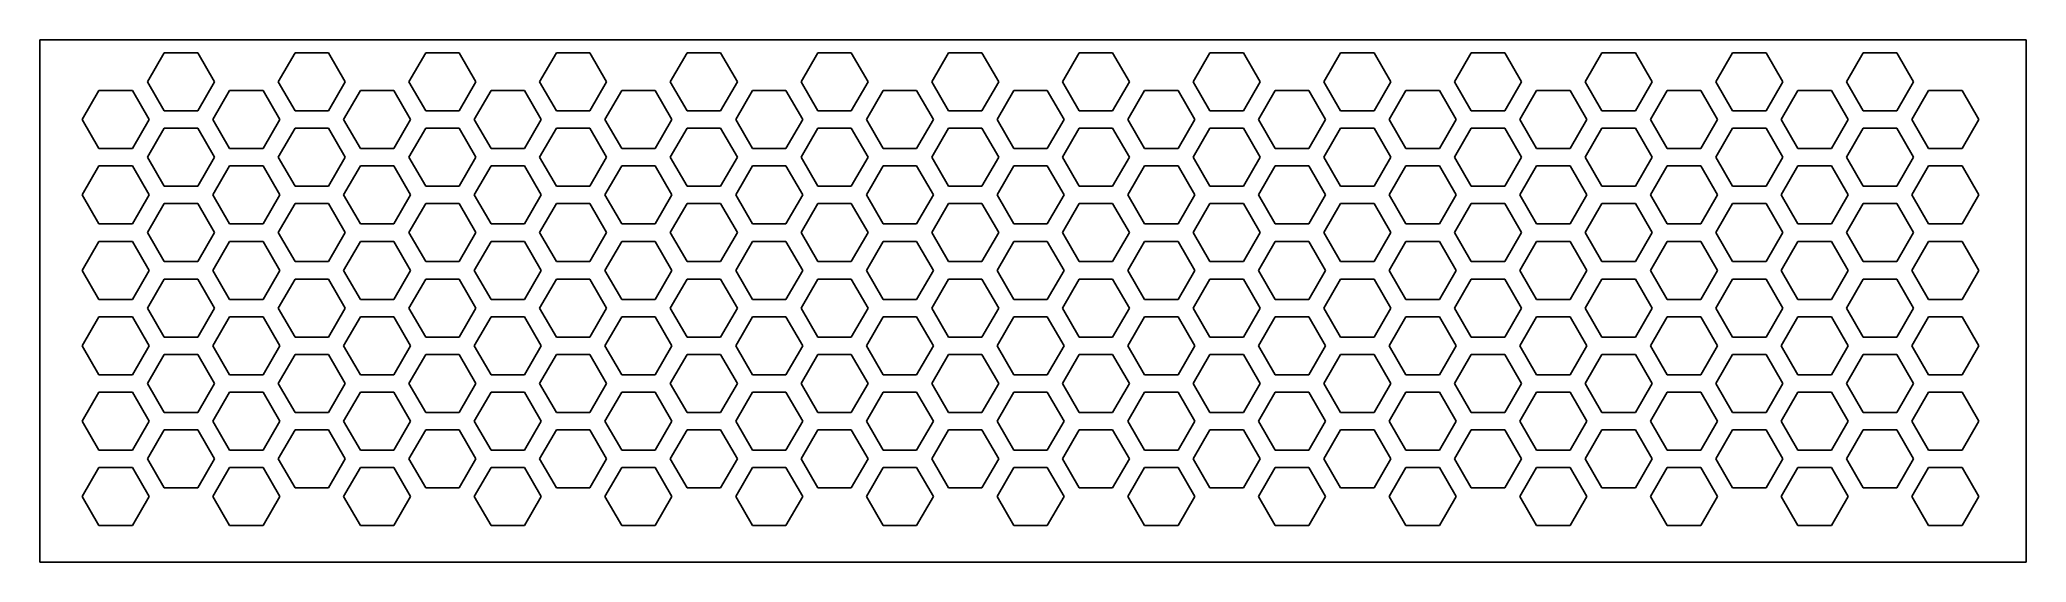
# Model space of a CAD drawing. Header units: metres. Extents: x -227 to 1, y 0 to 60.
import ezdxf

# ---------------------------------------------------------------- set-up
doc = ezdxf.new("R2010")
doc.units = ezdxf.units.M

msp = doc.modelspace()

# ---------------------------------------------------------------- linework, layer by layer
for p, q in [((1, 60), (-227, 60)), ((-227, 60), (-227, 0)), ((1, 0), (1, 60)), ((-214.625, 55.1699), (-212.702, 58.5)), ((-212.702, 58.5), (-208.857, 58.5)), ((-208.857, 58.5), (-206.934, 55.1699)), ((-199.625, 55.1699), (-197.702, 58.5)), ((-197.702, 58.5), (-193.857, 58.5)), ((-193.857, 58.5), (-191.934, 55.1699)), ((-184.625, 55.1699), (-182.702, 58.5)), ((-182.702, 58.5), (-178.857, 58.5)), ((-178.857, 58.5), (-176.934, 55.1699)), ((-169.625, 55.1699), (-167.702, 58.5)), ((-167.702, 58.5), (-163.857, 58.5)), ((-163.857, 58.5), (-161.934, 55.1699)), ((-154.625, 55.1699), (-152.702, 58.5)), ((-152.702, 58.5), (-148.857, 58.5)), ((-148.857, 58.5), (-146.934, 55.1699)), ((-139.625, 55.1699), (-137.702, 58.5)), ((-137.702, 58.5), (-133.857, 58.5)), ((-133.857, 58.5), (-131.934, 55.1699)), ((-124.625, 55.1699), (-122.702, 58.5)), ((-122.702, 58.5), (-118.857, 58.5)), ((-118.857, 58.5), (-116.934, 55.1699)), ((-109.625, 55.1699), (-107.702, 58.5)), ((-107.702, 58.5), (-103.857, 58.5)), ((-103.857, 58.5), (-101.934, 55.1699)), ((-94.625, 55.1699), (-92.7023, 58.5)), ((-92.7023, 58.5), (-88.857, 58.5)), ((-88.857, 58.5), (-86.9344, 55.1699)), ((-79.625, 55.1699), (-77.7023, 58.5)), ((-77.7023, 58.5), (-73.857, 58.5)), ((-73.857, 58.5), (-71.9344, 55.1699)), ((-64.625, 55.1699), (-62.7023, 58.5)), ((-62.7023, 58.5), (-58.857, 58.5)), ((-58.857, 58.5), (-56.9344, 55.1699)), ((-49.625, 55.1699), (-47.7023, 58.5)), ((-47.7023, 58.5), (-43.857, 58.5)), ((-43.857, 58.5), (-41.9344, 55.1699)), ((-34.625, 55.1699), (-32.7023, 58.5)), ((-32.7023, 58.5), (-28.857, 58.5)), ((-28.857, 58.5), (-26.9344, 55.1699)), ((-19.625, 55.1699), (-17.7023, 58.5)), ((-17.7023, 58.5), (-13.857, 58.5)), ((-13.857, 58.5), (-11.9344, 55.1699)), ((-212.702, 51.8397), (-214.625, 55.1699)), ((-206.934, 55.1699), (-208.857, 51.8397)), ((-197.702, 51.8397), (-199.625, 55.1699)), ((-191.934, 55.1699), (-193.857, 51.8397)), ((-182.702, 51.8397), (-184.625, 55.1699)), ((-176.934, 55.1699), (-178.857, 51.8397)), ((-167.702, 51.8397), (-169.625, 55.1699)), ((-161.934, 55.1699), (-163.857, 51.8397)), ((-152.702, 51.8397), (-154.625, 55.1699)), ((-146.934, 55.1699), (-148.857, 51.8397)), ((-137.702, 51.8397), (-139.625, 55.1699)), ((-131.934, 55.1699), (-133.857, 51.8397)), ((-122.702, 51.8397), (-124.625, 55.1699)), ((-116.934, 55.1699), (-118.857, 51.8397)), ((-107.702, 51.8397), (-109.625, 55.1699)), ((-101.934, 55.1699), (-103.857, 51.8397)), ((-92.7023, 51.8397), (-94.625, 55.1699)), ((-86.9344, 55.1699), (-88.857, 51.8397)), ((-77.7023, 51.8397), (-79.625, 55.1699)), ((-71.9344, 55.1699), (-73.857, 51.8397)), ((-62.7023, 51.8397), (-64.625, 55.1699)), ((-56.9344, 55.1699), (-58.857, 51.8397)), ((-47.7023, 51.8397), (-49.625, 55.1699)), ((-41.9344, 55.1699), (-43.857, 51.8397)), ((-32.7023, 51.8397), (-34.625, 55.1699)), ((-26.9344, 55.1699), (-28.857, 51.8397)), ((-17.7023, 51.8397), (-19.625, 55.1699)), ((-11.9344, 55.1699), (-13.857, 51.8397)), ((-222.125, 50.8397), (-220.202, 54.1699)), ((-220.202, 54.1699), (-216.357, 54.1699)), ((-216.357, 54.1699), (-214.434, 50.8397)), ((-207.125, 50.8397), (-205.202, 54.1699)), ((-205.202, 54.1699), (-201.357, 54.1699)), ((-201.357, 54.1699), (-199.434, 50.8397)), ((-192.125, 50.8397), (-190.202, 54.1699)), ((-190.202, 54.1699), (-186.357, 54.1699)), ((-186.357, 54.1699), (-184.434, 50.8397)), ((-177.125, 50.8397), (-175.202, 54.1699)), ((-175.202, 54.1699), (-171.357, 54.1699)), ((-171.357, 54.1699), (-169.434, 50.8397)), ((-162.125, 50.8397), (-160.202, 54.1699)), ((-160.202, 54.1699), (-156.357, 54.1699)), ((-156.357, 54.1699), (-154.434, 50.8397)), ((-147.125, 50.8397), (-145.202, 54.1699)), ((-145.202, 54.1699), (-141.357, 54.1699)), ((-141.357, 54.1699), (-139.434, 50.8397)), ((-132.125, 50.8397), (-130.202, 54.1699)), ((-130.202, 54.1699), (-126.357, 54.1699)), ((-126.357, 54.1699), (-124.434, 50.8397)), ((-117.125, 50.8397), (-115.202, 54.1699)), ((-115.202, 54.1699), (-111.357, 54.1699)), ((-111.357, 54.1699), (-109.434, 50.8397)), ((-102.125, 50.8397), (-100.202, 54.1699)), ((-100.202, 54.1699), (-96.357, 54.1699)), ((-96.357, 54.1699), (-94.4344, 50.8397)), ((-87.125, 50.8397), (-85.2023, 54.1699)), ((-85.2023, 54.1699), (-81.357, 54.1699)), ((-81.357, 54.1699), (-79.4344, 50.8397)), ((-72.125, 50.8397), (-70.2023, 54.1699)), ((-70.2023, 54.1699), (-66.357, 54.1699)), ((-66.357, 54.1699), (-64.4344, 50.8397)), ((-57.125, 50.8397), (-55.2023, 54.1699)), ((-55.2023, 54.1699), (-51.357, 54.1699)), ((-51.357, 54.1699), (-49.4344, 50.8397)), ((-42.125, 50.8397), (-40.2023, 54.1699)), ((-40.2023, 54.1699), (-36.357, 54.1699)), ((-36.357, 54.1699), (-34.4344, 50.8397)), ((-27.125, 50.8397), (-25.2023, 54.1699)), ((-25.2023, 54.1699), (-21.357, 54.1699)), ((-21.357, 54.1699), (-19.4344, 50.8397)), ((-12.125, 50.8397), (-10.2023, 54.1699)), ((-10.2023, 54.1699), (-6.35704, 54.1699)), ((-6.35704, 54.1699), (-4.4344, 50.8397)), ((-220.202, 47.5096), (-222.125, 50.8397)), ((-214.434, 50.8397), (-216.357, 47.5096)), ((-208.857, 51.8397), (-212.702, 51.8397)), ((-205.202, 47.5096), (-207.125, 50.8397)), ((-199.434, 50.8397), (-201.357, 47.5096)), ((-193.857, 51.8397), (-197.702, 51.8397)), ((-190.202, 47.5096), (-192.125, 50.8397)), ((-184.434, 50.8397), (-186.357, 47.5096)), ((-178.857, 51.8397), (-182.702, 51.8397)), ((-175.202, 47.5096), (-177.125, 50.8397)), ((-169.434, 50.8397), (-171.357, 47.5096)), ((-163.857, 51.8397), (-167.702, 51.8397)), ((-160.202, 47.5096), (-162.125, 50.8397)), ((-154.434, 50.8397), (-156.357, 47.5096)), ((-148.857, 51.8397), (-152.702, 51.8397)), ((-145.202, 47.5096), (-147.125, 50.8397)), ((-139.434, 50.8397), (-141.357, 47.5096)), ((-133.857, 51.8397), (-137.702, 51.8397)), ((-130.202, 47.5096), (-132.125, 50.8397)), ((-124.434, 50.8397), (-126.357, 47.5096)), ((-118.857, 51.8397), (-122.702, 51.8397)), ((-115.202, 47.5096), (-117.125, 50.8397)), ((-109.434, 50.8397), (-111.357, 47.5096)), ((-103.857, 51.8397), (-107.702, 51.8397)), ((-100.202, 47.5096), (-102.125, 50.8397)), ((-94.4344, 50.8397), (-96.357, 47.5096)), ((-88.857, 51.8397), (-92.7023, 51.8397)), ((-85.2023, 47.5096), (-87.125, 50.8397)), ((-79.4344, 50.8397), (-81.357, 47.5096)), ((-73.857, 51.8397), (-77.7023, 51.8397)), ((-70.2023, 47.5096), (-72.125, 50.8397)), ((-64.4344, 50.8397), (-66.357, 47.5096)), ((-58.857, 51.8397), (-62.7023, 51.8397)), ((-55.2023, 47.5096), (-57.125, 50.8397)), ((-49.4344, 50.8397), (-51.357, 47.5096)), ((-43.857, 51.8397), (-47.7023, 51.8397)), ((-40.2023, 47.5096), (-42.125, 50.8397)), ((-34.4344, 50.8397), (-36.357, 47.5096)), ((-28.857, 51.8397), (-32.7023, 51.8397)), ((-25.2023, 47.5096), (-27.125, 50.8397)), ((-19.4344, 50.8397), (-21.357, 47.5096)), ((-13.857, 51.8397), (-17.7023, 51.8397)), ((-10.2023, 47.5096), (-12.125, 50.8397)), ((-4.4344, 50.8397), (-6.35704, 47.5096)), ((-214.625, 46.5096), (-212.702, 49.8397)), ((-212.702, 49.8397), (-208.857, 49.8397)), ((-208.857, 49.8397), (-206.934, 46.5096)), ((-199.625, 46.5096), (-197.702, 49.8397)), ((-197.702, 49.8397), (-193.857, 49.8397)), ((-193.857, 49.8397), (-191.934, 46.5096)), ((-184.625, 46.5096), (-182.702, 49.8397)), ((-182.702, 49.8397), (-178.857, 49.8397)), ((-178.857, 49.8397), (-176.934, 46.5096)), ((-169.625, 46.5096), (-167.702, 49.8397)), ((-167.702, 49.8397), (-163.857, 49.8397)), ((-163.857, 49.8397), (-161.934, 46.5096)), ((-154.625, 46.5096), (-152.702, 49.8397)), ((-152.702, 49.8397), (-148.857, 49.8397)), ((-148.857, 49.8397), (-146.934, 46.5096)), ((-139.625, 46.5096), (-137.702, 49.8397)), ((-137.702, 49.8397), (-133.857, 49.8397)), ((-133.857, 49.8397), (-131.934, 46.5096)), ((-124.625, 46.5096), (-122.702, 49.8397)), ((-122.702, 49.8397), (-118.857, 49.8397)), ((-118.857, 49.8397), (-116.934, 46.5096)), ((-109.625, 46.5096), (-107.702, 49.8397)), ((-107.702, 49.8397), (-103.857, 49.8397)), ((-103.857, 49.8397), (-101.934, 46.5096)), ((-94.625, 46.5096), (-92.7023, 49.8397)), ((-92.7023, 49.8397), (-88.857, 49.8397)), ((-88.857, 49.8397), (-86.9344, 46.5096)), ((-79.625, 46.5096), (-77.7023, 49.8397)), ((-77.7023, 49.8397), (-73.857, 49.8397)), ((-73.857, 49.8397), (-71.9344, 46.5096)), ((-64.625, 46.5096), (-62.7023, 49.8397)), ((-62.7023, 49.8397), (-58.857, 49.8397)), ((-58.857, 49.8397), (-56.9344, 46.5096)), ((-49.625, 46.5096), (-47.7023, 49.8397)), ((-47.7023, 49.8397), (-43.857, 49.8397)), ((-43.857, 49.8397), (-41.9344, 46.5096)), ((-34.625, 46.5096), (-32.7023, 49.8397)), ((-32.7023, 49.8397), (-28.857, 49.8397)), ((-28.857, 49.8397), (-26.9344, 46.5096)), ((-19.625, 46.5096), (-17.7023, 49.8397)), ((-17.7023, 49.8397), (-13.857, 49.8397)), ((-13.857, 49.8397), (-11.9344, 46.5096)), ((-216.357, 47.5096), (-220.202, 47.5096)), ((-212.702, 43.1795), (-214.625, 46.5096)), ((-206.934, 46.5096), (-208.857, 43.1795)), ((-201.357, 47.5096), (-205.202, 47.5096)), ((-197.702, 43.1795), (-199.625, 46.5096)), ((-191.934, 46.5096), (-193.857, 43.1795)), ((-186.357, 47.5096), (-190.202, 47.5096)), ((-182.702, 43.1795), (-184.625, 46.5096)), ((-176.934, 46.5096), (-178.857, 43.1795)), ((-171.357, 47.5096), (-175.202, 47.5096)), ((-167.702, 43.1795), (-169.625, 46.5096)), ((-161.934, 46.5096), (-163.857, 43.1795)), ((-156.357, 47.5096), (-160.202, 47.5096)), ((-152.702, 43.1795), (-154.625, 46.5096)), ((-146.934, 46.5096), (-148.857, 43.1795)), ((-141.357, 47.5096), (-145.202, 47.5096)), ((-137.702, 43.1795), (-139.625, 46.5096)), ((-131.934, 46.5096), (-133.857, 43.1795)), ((-126.357, 47.5096), (-130.202, 47.5096)), ((-122.702, 43.1795), (-124.625, 46.5096)), ((-116.934, 46.5096), (-118.857, 43.1795)), ((-111.357, 47.5096), (-115.202, 47.5096)), ((-107.702, 43.1795), (-109.625, 46.5096)), ((-101.934, 46.5096), (-103.857, 43.1795)), ((-96.357, 47.5096), (-100.202, 47.5096)), ((-92.7023, 43.1795), (-94.625, 46.5096)), ((-86.9344, 46.5096), (-88.857, 43.1795)), ((-81.357, 47.5096), (-85.2023, 47.5096)), ((-77.7023, 43.1795), (-79.625, 46.5096)), ((-71.9344, 46.5096), (-73.857, 43.1795)), ((-66.357, 47.5096), (-70.2023, 47.5096)), ((-62.7023, 43.1795), (-64.625, 46.5096)), ((-56.9344, 46.5096), (-58.857, 43.1795)), ((-51.357, 47.5096), (-55.2023, 47.5096)), ((-47.7023, 43.1795), (-49.625, 46.5096)), ((-41.9344, 46.5096), (-43.857, 43.1795)), ((-36.357, 47.5096), (-40.2023, 47.5096)), ((-32.7023, 43.1795), (-34.625, 46.5096)), ((-26.9344, 46.5096), (-28.857, 43.1795)), ((-21.357, 47.5096), (-25.2023, 47.5096)), ((-17.7023, 43.1795), (-19.625, 46.5096)), ((-11.9344, 46.5096), (-13.857, 43.1795)), ((-6.35704, 47.5096), (-10.2023, 47.5096)), ((-222.125, 42.1795), (-220.202, 45.5096)), ((-220.202, 45.5096), (-216.357, 45.5096)), ((-216.357, 45.5096), (-214.434, 42.1795)), ((-207.125, 42.1795), (-205.202, 45.5096)), ((-205.202, 45.5096), (-201.357, 45.5096)), ((-201.357, 45.5096), (-199.434, 42.1795)), ((-192.125, 42.1795), (-190.202, 45.5096)), ((-190.202, 45.5096), (-186.357, 45.5096)), ((-186.357, 45.5096), (-184.434, 42.1795)), ((-177.125, 42.1795), (-175.202, 45.5096)), ((-175.202, 45.5096), (-171.357, 45.5096)), ((-171.357, 45.5096), (-169.434, 42.1795)), ((-162.125, 42.1795), (-160.202, 45.5096)), ((-160.202, 45.5096), (-156.357, 45.5096)), ((-156.357, 45.5096), (-154.434, 42.1795)), ((-147.125, 42.1795), (-145.202, 45.5096)), ((-145.202, 45.5096), (-141.357, 45.5096)), ((-141.357, 45.5096), (-139.434, 42.1795)), ((-132.125, 42.1795), (-130.202, 45.5096)), ((-130.202, 45.5096), (-126.357, 45.5096)), ((-126.357, 45.5096), (-124.434, 42.1795)), ((-117.125, 42.1795), (-115.202, 45.5096)), ((-115.202, 45.5096), (-111.357, 45.5096)), ((-111.357, 45.5096), (-109.434, 42.1795)), ((-102.125, 42.1795), (-100.202, 45.5096)), ((-100.202, 45.5096), (-96.357, 45.5096)), ((-96.357, 45.5096), (-94.4344, 42.1795)), ((-87.125, 42.1795), (-85.2023, 45.5096)), ((-85.2023, 45.5096), (-81.357, 45.5096)), ((-81.357, 45.5096), (-79.4344, 42.1795)), ((-72.125, 42.1795), (-70.2023, 45.5096)), ((-70.2023, 45.5096), (-66.357, 45.5096)), ((-66.357, 45.5096), (-64.4344, 42.1795)), ((-57.125, 42.1795), (-55.2023, 45.5096)), ((-55.2023, 45.5096), (-51.357, 45.5096)), ((-51.357, 45.5096), (-49.4344, 42.1795)), ((-42.125, 42.1795), (-40.2023, 45.5096)), ((-40.2023, 45.5096), (-36.357, 45.5096)), ((-36.357, 45.5096), (-34.4344, 42.1795)), ((-27.125, 42.1795), (-25.2023, 45.5096)), ((-25.2023, 45.5096), (-21.357, 45.5096)), ((-21.357, 45.5096), (-19.4344, 42.1795)), ((-12.125, 42.1795), (-10.2023, 45.5096)), ((-10.2023, 45.5096), (-6.35704, 45.5096)), ((-6.35704, 45.5096), (-4.4344, 42.1795)), ((-220.202, 38.8494), (-222.125, 42.1795)), ((-214.434, 42.1795), (-216.357, 38.8494)), ((-214.625, 37.8494), (-212.702, 41.1795)), ((-208.857, 43.1795), (-212.702, 43.1795)), ((-212.702, 41.1795), (-208.857, 41.1795)), ((-208.857, 41.1795), (-206.934, 37.8494)), ((-205.202, 38.8494), (-207.125, 42.1795)), ((-199.434, 42.1795), (-201.357, 38.8494)), ((-199.625, 37.8494), (-197.702, 41.1795)), ((-193.857, 43.1795), (-197.702, 43.1795)), ((-197.702, 41.1795), (-193.857, 41.1795)), ((-193.857, 41.1795), (-191.934, 37.8494)), ((-190.202, 38.8494), (-192.125, 42.1795)), ((-184.434, 42.1795), (-186.357, 38.8494)), ((-184.625, 37.8494), (-182.702, 41.1795)), ((-178.857, 43.1795), (-182.702, 43.1795)), ((-182.702, 41.1795), (-178.857, 41.1795)), ((-178.857, 41.1795), (-176.934, 37.8494)), ((-175.202, 38.8494), (-177.125, 42.1795)), ((-169.434, 42.1795), (-171.357, 38.8494)), ((-169.625, 37.8494), (-167.702, 41.1795)), ((-163.857, 43.1795), (-167.702, 43.1795)), ((-167.702, 41.1795), (-163.857, 41.1795)), ((-163.857, 41.1795), (-161.934, 37.8494)), ((-160.202, 38.8494), (-162.125, 42.1795)), ((-154.434, 42.1795), (-156.357, 38.8494)), ((-154.625, 37.8494), (-152.702, 41.1795)), ((-148.857, 43.1795), (-152.702, 43.1795)), ((-152.702, 41.1795), (-148.857, 41.1795)), ((-148.857, 41.1795), (-146.934, 37.8494)), ((-145.202, 38.8494), (-147.125, 42.1795)), ((-139.434, 42.1795), (-141.357, 38.8494)), ((-139.625, 37.8494), (-137.702, 41.1795)), ((-133.857, 43.1795), (-137.702, 43.1795)), ((-137.702, 41.1795), (-133.857, 41.1795)), ((-133.857, 41.1795), (-131.934, 37.8494)), ((-130.202, 38.8494), (-132.125, 42.1795)), ((-124.434, 42.1795), (-126.357, 38.8494)), ((-124.625, 37.8494), (-122.702, 41.1795)), ((-118.857, 43.1795), (-122.702, 43.1795)), ((-122.702, 41.1795), (-118.857, 41.1795)), ((-118.857, 41.1795), (-116.934, 37.8494)), ((-115.202, 38.8494), (-117.125, 42.1795)), ((-109.434, 42.1795), (-111.357, 38.8494)), ((-109.625, 37.8494), (-107.702, 41.1795)), ((-103.857, 43.1795), (-107.702, 43.1795)), ((-107.702, 41.1795), (-103.857, 41.1795)), ((-103.857, 41.1795), (-101.934, 37.8494)), ((-100.202, 38.8494), (-102.125, 42.1795)), ((-94.4344, 42.1795), (-96.357, 38.8494)), ((-94.625, 37.8494), (-92.7023, 41.1795)), ((-88.857, 43.1795), (-92.7023, 43.1795)), ((-92.7023, 41.1795), (-88.857, 41.1795)), ((-88.857, 41.1795), (-86.9344, 37.8494)), ((-85.2023, 38.8494), (-87.125, 42.1795)), ((-79.4344, 42.1795), (-81.357, 38.8494)), ((-79.625, 37.8494), (-77.7023, 41.1795)), ((-73.857, 43.1795), (-77.7023, 43.1795)), ((-77.7023, 41.1795), (-73.857, 41.1795)), ((-73.857, 41.1795), (-71.9344, 37.8494)), ((-70.2023, 38.8494), (-72.125, 42.1795)), ((-64.4344, 42.1795), (-66.357, 38.8494)), ((-64.625, 37.8494), (-62.7023, 41.1795)), ((-58.857, 43.1795), (-62.7023, 43.1795)), ((-62.7023, 41.1795), (-58.857, 41.1795)), ((-58.857, 41.1795), (-56.9344, 37.8494)), ((-55.2023, 38.8494), (-57.125, 42.1795)), ((-49.4344, 42.1795), (-51.357, 38.8494)), ((-49.625, 37.8494), (-47.7023, 41.1795)), ((-43.857, 43.1795), (-47.7023, 43.1795)), ((-47.7023, 41.1795), (-43.857, 41.1795)), ((-43.857, 41.1795), (-41.9344, 37.8494)), ((-40.2023, 38.8494), (-42.125, 42.1795)), ((-34.4344, 42.1795), (-36.357, 38.8494)), ((-34.625, 37.8494), (-32.7023, 41.1795)), ((-28.857, 43.1795), (-32.7023, 43.1795)), ((-32.7023, 41.1795), (-28.857, 41.1795)), ((-28.857, 41.1795), (-26.9344, 37.8494)), ((-25.2023, 38.8494), (-27.125, 42.1795)), ((-19.4344, 42.1795), (-21.357, 38.8494)), ((-19.625, 37.8494), (-17.7023, 41.1795)), ((-13.857, 43.1795), (-17.7023, 43.1795)), ((-17.7023, 41.1795), (-13.857, 41.1795)), ((-13.857, 41.1795), (-11.9344, 37.8494)), ((-10.2023, 38.8494), (-12.125, 42.1795)), ((-4.4344, 42.1795), (-6.35704, 38.8494)), ((-216.357, 38.8494), (-220.202, 38.8494)), ((-201.357, 38.8494), (-205.202, 38.8494)), ((-186.357, 38.8494), (-190.202, 38.8494)), ((-171.357, 38.8494), (-175.202, 38.8494)), ((-156.357, 38.8494), (-160.202, 38.8494)), ((-141.357, 38.8494), (-145.202, 38.8494)), ((-126.357, 38.8494), (-130.202, 38.8494)), ((-111.357, 38.8494), (-115.202, 38.8494)), ((-96.357, 38.8494), (-100.202, 38.8494)), ((-81.357, 38.8494), (-85.2023, 38.8494)), ((-66.357, 38.8494), (-70.2023, 38.8494)), ((-51.357, 38.8494), (-55.2023, 38.8494)), ((-36.357, 38.8494), (-40.2023, 38.8494)), ((-21.357, 38.8494), (-25.2023, 38.8494)), ((-6.35704, 38.8494), (-10.2023, 38.8494)), ((-222.125, 33.5192), (-220.202, 36.8494)), ((-220.202, 36.8494), (-216.357, 36.8494)), ((-216.357, 36.8494), (-214.434, 33.5192)), ((-212.702, 34.5192), (-214.625, 37.8494)), ((-206.934, 37.8494), (-208.857, 34.5192)), ((-207.125, 33.5192), (-205.202, 36.8494)), ((-205.202, 36.8494), (-201.357, 36.8494)), ((-201.357, 36.8494), (-199.434, 33.5192)), ((-197.702, 34.5192), (-199.625, 37.8494)), ((-191.934, 37.8494), (-193.857, 34.5192)), ((-192.125, 33.5192), (-190.202, 36.8494)), ((-190.202, 36.8494), (-186.357, 36.8494)), ((-186.357, 36.8494), (-184.434, 33.5192)), ((-182.702, 34.5192), (-184.625, 37.8494)), ((-176.934, 37.8494), (-178.857, 34.5192)), ((-177.125, 33.5192), (-175.202, 36.8494)), ((-175.202, 36.8494), (-171.357, 36.8494)), ((-171.357, 36.8494), (-169.434, 33.5192)), ((-167.702, 34.5192), (-169.625, 37.8494)), ((-161.934, 37.8494), (-163.857, 34.5192)), ((-162.125, 33.5192), (-160.202, 36.8494)), ((-160.202, 36.8494), (-156.357, 36.8494)), ((-156.357, 36.8494), (-154.434, 33.5192)), ((-152.702, 34.5192), (-154.625, 37.8494)), ((-146.934, 37.8494), (-148.857, 34.5192)), ((-147.125, 33.5192), (-145.202, 36.8494)), ((-145.202, 36.8494), (-141.357, 36.8494)), ((-141.357, 36.8494), (-139.434, 33.5192)), ((-137.702, 34.5192), (-139.625, 37.8494)), ((-131.934, 37.8494), (-133.857, 34.5192)), ((-132.125, 33.5192), (-130.202, 36.8494)), ((-130.202, 36.8494), (-126.357, 36.8494)), ((-126.357, 36.8494), (-124.434, 33.5192)), ((-122.702, 34.5192), (-124.625, 37.8494)), ((-116.934, 37.8494), (-118.857, 34.5192)), ((-117.125, 33.5192), (-115.202, 36.8494)), ((-115.202, 36.8494), (-111.357, 36.8494)), ((-111.357, 36.8494), (-109.434, 33.5192)), ((-107.702, 34.5192), (-109.625, 37.8494)), ((-101.934, 37.8494), (-103.857, 34.5192)), ((-102.125, 33.5192), (-100.202, 36.8494)), ((-100.202, 36.8494), (-96.357, 36.8494)), ((-96.357, 36.8494), (-94.4344, 33.5192)), ((-92.7023, 34.5192), (-94.625, 37.8494)), ((-86.9344, 37.8494), (-88.857, 34.5192)), ((-87.125, 33.5192), (-85.2023, 36.8494)), ((-85.2023, 36.8494), (-81.357, 36.8494)), ((-81.357, 36.8494), (-79.4344, 33.5192)), ((-77.7023, 34.5192), (-79.625, 37.8494)), ((-71.9344, 37.8494), (-73.857, 34.5192)), ((-72.125, 33.5192), (-70.2023, 36.8494)), ((-70.2023, 36.8494), (-66.357, 36.8494)), ((-66.357, 36.8494), (-64.4344, 33.5192)), ((-62.7023, 34.5192), (-64.625, 37.8494)), ((-56.9344, 37.8494), (-58.857, 34.5192)), ((-57.125, 33.5192), (-55.2023, 36.8494)), ((-55.2023, 36.8494), (-51.357, 36.8494)), ((-51.357, 36.8494), (-49.4344, 33.5192)), ((-47.7023, 34.5192), (-49.625, 37.8494)), ((-41.9344, 37.8494), (-43.857, 34.5192)), ((-42.125, 33.5192), (-40.2023, 36.8494)), ((-40.2023, 36.8494), (-36.357, 36.8494)), ((-36.357, 36.8494), (-34.4344, 33.5192)), ((-32.7023, 34.5192), (-34.625, 37.8494)), ((-26.9344, 37.8494), (-28.857, 34.5192)), ((-27.125, 33.5192), (-25.2023, 36.8494)), ((-25.2023, 36.8494), (-21.357, 36.8494)), ((-21.357, 36.8494), (-19.4344, 33.5192)), ((-17.7023, 34.5192), (-19.625, 37.8494)), ((-11.9344, 37.8494), (-13.857, 34.5192)), ((-12.125, 33.5192), (-10.2023, 36.8494)), ((-10.2023, 36.8494), (-6.35704, 36.8494)), ((-6.35704, 36.8494), (-4.4344, 33.5192)), ((-208.857, 34.5192), (-212.702, 34.5192)), ((-193.857, 34.5192), (-197.702, 34.5192)), ((-178.857, 34.5192), (-182.702, 34.5192)), ((-163.857, 34.5192), (-167.702, 34.5192)), ((-148.857, 34.5192), (-152.702, 34.5192)), ((-133.857, 34.5192), (-137.702, 34.5192)), ((-118.857, 34.5192), (-122.702, 34.5192)), ((-103.857, 34.5192), (-107.702, 34.5192)), ((-88.857, 34.5192), (-92.7023, 34.5192)), ((-73.857, 34.5192), (-77.7023, 34.5192)), ((-58.857, 34.5192), (-62.7023, 34.5192)), ((-43.857, 34.5192), (-47.7023, 34.5192)), ((-28.857, 34.5192), (-32.7023, 34.5192)), ((-13.857, 34.5192), (-17.7023, 34.5192)), ((-220.202, 30.1891), (-222.125, 33.5192)), ((-214.434, 33.5192), (-216.357, 30.1891)), ((-214.625, 29.1891), (-212.702, 32.5192)), ((-212.702, 32.5192), (-208.857, 32.5192)), ((-208.857, 32.5192), (-206.934, 29.1891)), ((-205.202, 30.1891), (-207.125, 33.5192)), ((-199.434, 33.5192), (-201.357, 30.1891)), ((-199.625, 29.1891), (-197.702, 32.5192)), ((-197.702, 32.5192), (-193.857, 32.5192)), ((-193.857, 32.5192), (-191.934, 29.1891)), ((-190.202, 30.1891), (-192.125, 33.5192)), ((-184.434, 33.5192), (-186.357, 30.1891)), ((-184.625, 29.1891), (-182.702, 32.5192)), ((-182.702, 32.5192), (-178.857, 32.5192)), ((-178.857, 32.5192), (-176.934, 29.1891)), ((-175.202, 30.1891), (-177.125, 33.5192)), ((-169.434, 33.5192), (-171.357, 30.1891)), ((-169.625, 29.1891), (-167.702, 32.5192)), ((-167.702, 32.5192), (-163.857, 32.5192)), ((-163.857, 32.5192), (-161.934, 29.1891)), ((-160.202, 30.1891), (-162.125, 33.5192)), ((-154.434, 33.5192), (-156.357, 30.1891)), ((-154.625, 29.1891), (-152.702, 32.5192)), ((-152.702, 32.5192), (-148.857, 32.5192)), ((-148.857, 32.5192), (-146.934, 29.1891)), ((-145.202, 30.1891), (-147.125, 33.5192)), ((-139.434, 33.5192), (-141.357, 30.1891)), ((-139.625, 29.1891), (-137.702, 32.5192)), ((-137.702, 32.5192), (-133.857, 32.5192)), ((-133.857, 32.5192), (-131.934, 29.1891)), ((-130.202, 30.1891), (-132.125, 33.5192)), ((-124.434, 33.5192), (-126.357, 30.1891)), ((-124.625, 29.1891), (-122.702, 32.5192)), ((-122.702, 32.5192), (-118.857, 32.5192)), ((-118.857, 32.5192), (-116.934, 29.1891)), ((-115.202, 30.1891), (-117.125, 33.5192)), ((-109.434, 33.5192), (-111.357, 30.1891)), ((-109.625, 29.1891), (-107.702, 32.5192)), ((-107.702, 32.5192), (-103.857, 32.5192)), ((-103.857, 32.5192), (-101.934, 29.1891)), ((-100.202, 30.1891), (-102.125, 33.5192)), ((-94.4344, 33.5192), (-96.357, 30.1891)), ((-94.625, 29.1891), (-92.7023, 32.5192)), ((-92.7023, 32.5192), (-88.857, 32.5192)), ((-88.857, 32.5192), (-86.9344, 29.1891)), ((-85.2023, 30.1891), (-87.125, 33.5192)), ((-79.4344, 33.5192), (-81.357, 30.1891)), ((-79.625, 29.1891), (-77.7023, 32.5192)), ((-77.7023, 32.5192), (-73.857, 32.5192)), ((-73.857, 32.5192), (-71.9344, 29.1891)), ((-70.2023, 30.1891), (-72.125, 33.5192)), ((-64.4344, 33.5192), (-66.357, 30.1891)), ((-64.625, 29.1891), (-62.7023, 32.5192)), ((-62.7023, 32.5192), (-58.857, 32.5192)), ((-58.857, 32.5192), (-56.9344, 29.1891)), ((-55.2023, 30.1891), (-57.125, 33.5192)), ((-49.4344, 33.5192), (-51.357, 30.1891)), ((-49.625, 29.1891), (-47.7023, 32.5192)), ((-47.7023, 32.5192), (-43.857, 32.5192)), ((-43.857, 32.5192), (-41.9344, 29.1891)), ((-40.2023, 30.1891), (-42.125, 33.5192)), ((-34.4344, 33.5192), (-36.357, 30.1891)), ((-34.625, 29.1891), (-32.7023, 32.5192)), ((-32.7023, 32.5192), (-28.857, 32.5192)), ((-28.857, 32.5192), (-26.9344, 29.1891)), ((-25.2023, 30.1891), (-27.125, 33.5192)), ((-19.4344, 33.5192), (-21.357, 30.1891)), ((-19.625, 29.1891), (-17.7023, 32.5192)), ((-17.7023, 32.5192), (-13.857, 32.5192)), ((-13.857, 32.5192), (-11.9344, 29.1891)), ((-10.2023, 30.1891), (-12.125, 33.5192)), ((-4.4344, 33.5192), (-6.35704, 30.1891)), ((-216.357, 30.1891), (-220.202, 30.1891)), ((-201.357, 30.1891), (-205.202, 30.1891)), ((-186.357, 30.1891), (-190.202, 30.1891)), ((-171.357, 30.1891), (-175.202, 30.1891)), ((-156.357, 30.1891), (-160.202, 30.1891)), ((-141.357, 30.1891), (-145.202, 30.1891)), ((-126.357, 30.1891), (-130.202, 30.1891)), ((-111.357, 30.1891), (-115.202, 30.1891)), ((-96.357, 30.1891), (-100.202, 30.1891)), ((-81.357, 30.1891), (-85.2023, 30.1891)), ((-66.357, 30.1891), (-70.2023, 30.1891)), ((-51.357, 30.1891), (-55.2023, 30.1891)), ((-36.357, 30.1891), (-40.2023, 30.1891)), ((-21.357, 30.1891), (-25.2023, 30.1891)), ((-6.35704, 30.1891), (-10.2023, 30.1891)), ((-222.125, 24.859), (-220.202, 28.1891)), ((-220.202, 28.1891), (-216.357, 28.1891)), ((-216.357, 28.1891), (-214.434, 24.859)), ((-212.702, 25.859), (-214.625, 29.1891)), ((-206.934, 29.1891), (-208.857, 25.859)), ((-207.125, 24.859), (-205.202, 28.1891)), ((-205.202, 28.1891), (-201.357, 28.1891)), ((-201.357, 28.1891), (-199.434, 24.859)), ((-197.702, 25.859), (-199.625, 29.1891)), ((-191.934, 29.1891), (-193.857, 25.859)), ((-192.125, 24.859), (-190.202, 28.1891)), ((-190.202, 28.1891), (-186.357, 28.1891)), ((-186.357, 28.1891), (-184.434, 24.859)), ((-182.702, 25.859), (-184.625, 29.1891)), ((-176.934, 29.1891), (-178.857, 25.859)), ((-177.125, 24.859), (-175.202, 28.1891)), ((-175.202, 28.1891), (-171.357, 28.1891)), ((-171.357, 28.1891), (-169.434, 24.859)), ((-167.702, 25.859), (-169.625, 29.1891)), ((-161.934, 29.1891), (-163.857, 25.859)), ((-162.125, 24.859), (-160.202, 28.1891)), ((-160.202, 28.1891), (-156.357, 28.1891)), ((-156.357, 28.1891), (-154.434, 24.859)), ((-152.702, 25.859), (-154.625, 29.1891)), ((-146.934, 29.1891), (-148.857, 25.859)), ((-147.125, 24.859), (-145.202, 28.1891)), ((-145.202, 28.1891), (-141.357, 28.1891)), ((-141.357, 28.1891), (-139.434, 24.859)), ((-137.702, 25.859), (-139.625, 29.1891)), ((-131.934, 29.1891), (-133.857, 25.859)), ((-132.125, 24.859), (-130.202, 28.1891)), ((-130.202, 28.1891), (-126.357, 28.1891)), ((-126.357, 28.1891), (-124.434, 24.859)), ((-122.702, 25.859), (-124.625, 29.1891)), ((-116.934, 29.1891), (-118.857, 25.859)), ((-117.125, 24.859), (-115.202, 28.1891)), ((-115.202, 28.1891), (-111.357, 28.1891)), ((-111.357, 28.1891), (-109.434, 24.859)), ((-107.702, 25.859), (-109.625, 29.1891)), ((-101.934, 29.1891), (-103.857, 25.859)), ((-102.125, 24.859), (-100.202, 28.1891)), ((-100.202, 28.1891), (-96.357, 28.1891)), ((-96.357, 28.1891), (-94.4344, 24.859)), ((-92.7023, 25.859), (-94.625, 29.1891)), ((-86.9344, 29.1891), (-88.857, 25.859)), ((-87.125, 24.859), (-85.2023, 28.1891)), ((-85.2023, 28.1891), (-81.357, 28.1891)), ((-81.357, 28.1891), (-79.4344, 24.859)), ((-77.7023, 25.859), (-79.625, 29.1891)), ((-71.9344, 29.1891), (-73.857, 25.859)), ((-72.125, 24.859), (-70.2023, 28.1891)), ((-70.2023, 28.1891), (-66.357, 28.1891)), ((-66.357, 28.1891), (-64.4344, 24.859)), ((-62.7023, 25.859), (-64.625, 29.1891)), ((-56.9344, 29.1891), (-58.857, 25.859)), ((-57.125, 24.859), (-55.2023, 28.1891)), ((-55.2023, 28.1891), (-51.357, 28.1891)), ((-51.357, 28.1891), (-49.4344, 24.859)), ((-47.7023, 25.859), (-49.625, 29.1891)), ((-41.9344, 29.1891), (-43.857, 25.859)), ((-42.125, 24.859), (-40.2023, 28.1891)), ((-40.2023, 28.1891), (-36.357, 28.1891)), ((-36.357, 28.1891), (-34.4344, 24.859)), ((-32.7023, 25.859), (-34.625, 29.1891)), ((-26.9344, 29.1891), (-28.857, 25.859)), ((-27.125, 24.859), (-25.2023, 28.1891)), ((-25.2023, 28.1891), (-21.357, 28.1891)), ((-21.357, 28.1891), (-19.4344, 24.859)), ((-17.7023, 25.859), (-19.625, 29.1891)), ((-11.9344, 29.1891), (-13.857, 25.859)), ((-12.125, 24.859), (-10.2023, 28.1891)), ((-10.2023, 28.1891), (-6.35704, 28.1891)), ((-6.35704, 28.1891), (-4.4344, 24.859)), ((-208.857, 25.859), (-212.702, 25.859)), ((-193.857, 25.859), (-197.702, 25.859)), ((-178.857, 25.859), (-182.702, 25.859)), ((-163.857, 25.859), (-167.702, 25.859)), ((-148.857, 25.859), (-152.702, 25.859)), ((-133.857, 25.859), (-137.702, 25.859)), ((-118.857, 25.859), (-122.702, 25.859)), ((-103.857, 25.859), (-107.702, 25.859)), ((-88.857, 25.859), (-92.7023, 25.859)), ((-73.857, 25.859), (-77.7023, 25.859)), ((-58.857, 25.859), (-62.7023, 25.859)), ((-43.857, 25.859), (-47.7023, 25.859)), ((-28.857, 25.859), (-32.7023, 25.859)), ((-13.857, 25.859), (-17.7023, 25.859)), ((-220.202, 21.5289), (-222.125, 24.859)), ((-214.434, 24.859), (-216.357, 21.5289)), ((-214.625, 20.5289), (-212.702, 23.859)), ((-212.702, 23.859), (-208.857, 23.859)), ((-208.857, 23.859), (-206.934, 20.5289)), ((-205.202, 21.5289), (-207.125, 24.859)), ((-199.434, 24.859), (-201.357, 21.5289)), ((-199.625, 20.5289), (-197.702, 23.859)), ((-197.702, 23.859), (-193.857, 23.859)), ((-193.857, 23.859), (-191.934, 20.5289)), ((-190.202, 21.5289), (-192.125, 24.859)), ((-184.434, 24.859), (-186.357, 21.5289)), ((-184.625, 20.5289), (-182.702, 23.859)), ((-182.702, 23.859), (-178.857, 23.859)), ((-178.857, 23.859), (-176.934, 20.5289)), ((-175.202, 21.5289), (-177.125, 24.859)), ((-169.434, 24.859), (-171.357, 21.5289)), ((-169.625, 20.5289), (-167.702, 23.859)), ((-167.702, 23.859), (-163.857, 23.859)), ((-163.857, 23.859), (-161.934, 20.5289)), ((-160.202, 21.5289), (-162.125, 24.859)), ((-154.434, 24.859), (-156.357, 21.5289)), ((-154.625, 20.5289), (-152.702, 23.859)), ((-152.702, 23.859), (-148.857, 23.859)), ((-148.857, 23.859), (-146.934, 20.5289)), ((-145.202, 21.5289), (-147.125, 24.859)), ((-139.434, 24.859), (-141.357, 21.5289)), ((-139.625, 20.5289), (-137.702, 23.859)), ((-137.702, 23.859), (-133.857, 23.859)), ((-133.857, 23.859), (-131.934, 20.5289)), ((-130.202, 21.5289), (-132.125, 24.859)), ((-124.434, 24.859), (-126.357, 21.5289)), ((-124.625, 20.5289), (-122.702, 23.859)), ((-122.702, 23.859), (-118.857, 23.859)), ((-118.857, 23.859), (-116.934, 20.5289)), ((-115.202, 21.5289), (-117.125, 24.859)), ((-109.434, 24.859), (-111.357, 21.5289)), ((-109.625, 20.5289), (-107.702, 23.859)), ((-107.702, 23.859), (-103.857, 23.859)), ((-103.857, 23.859), (-101.934, 20.5289)), ((-100.202, 21.5289), (-102.125, 24.859)), ((-94.4344, 24.859), (-96.357, 21.5289)), ((-94.625, 20.5289), (-92.7023, 23.859)), ((-92.7023, 23.859), (-88.857, 23.859)), ((-88.857, 23.859), (-86.9344, 20.5289)), ((-85.2023, 21.5289), (-87.125, 24.859)), ((-79.4344, 24.859), (-81.357, 21.5289)), ((-79.625, 20.5289), (-77.7023, 23.859)), ((-77.7023, 23.859), (-73.857, 23.859)), ((-73.857, 23.859), (-71.9344, 20.5289)), ((-70.2023, 21.5289), (-72.125, 24.859)), ((-64.4344, 24.859), (-66.357, 21.5289)), ((-64.625, 20.5289), (-62.7023, 23.859)), ((-62.7023, 23.859), (-58.857, 23.859)), ((-58.857, 23.859), (-56.9344, 20.5289)), ((-55.2023, 21.5289), (-57.125, 24.859)), ((-49.4344, 24.859), (-51.357, 21.5289)), ((-49.625, 20.5289), (-47.7023, 23.859)), ((-47.7023, 23.859), (-43.857, 23.859)), ((-43.857, 23.859), (-41.9344, 20.5289)), ((-40.2023, 21.5289), (-42.125, 24.859)), ((-34.4344, 24.859), (-36.357, 21.5289)), ((-34.625, 20.5289), (-32.7023, 23.859)), ((-32.7023, 23.859), (-28.857, 23.859)), ((-28.857, 23.859), (-26.9344, 20.5289)), ((-25.2023, 21.5289), (-27.125, 24.859)), ((-19.4344, 24.859), (-21.357, 21.5289)), ((-19.625, 20.5289), (-17.7023, 23.859)), ((-17.7023, 23.859), (-13.857, 23.859)), ((-13.857, 23.859), (-11.9344, 20.5289)), ((-10.2023, 21.5289), (-12.125, 24.859)), ((-4.4344, 24.859), (-6.35704, 21.5289)), ((-216.357, 21.5289), (-220.202, 21.5289)), ((-212.702, 17.1987), (-214.625, 20.5289)), ((-206.934, 20.5289), (-208.857, 17.1987)), ((-201.357, 21.5289), (-205.202, 21.5289)), ((-197.702, 17.1987), (-199.625, 20.5289)), ((-191.934, 20.5289), (-193.857, 17.1987)), ((-186.357, 21.5289), (-190.202, 21.5289)), ((-182.702, 17.1987), (-184.625, 20.5289)), ((-176.934, 20.5289), (-178.857, 17.1987)), ((-171.357, 21.5289), (-175.202, 21.5289)), ((-167.702, 17.1987), (-169.625, 20.5289)), ((-161.934, 20.5289), (-163.857, 17.1987)), ((-156.357, 21.5289), (-160.202, 21.5289)), ((-152.702, 17.1987), (-154.625, 20.5289)), ((-146.934, 20.5289), (-148.857, 17.1987)), ((-141.357, 21.5289), (-145.202, 21.5289)), ((-137.702, 17.1987), (-139.625, 20.5289)), ((-131.934, 20.5289), (-133.857, 17.1987)), ((-126.357, 21.5289), (-130.202, 21.5289)), ((-122.702, 17.1987), (-124.625, 20.5289)), ((-116.934, 20.5289), (-118.857, 17.1987)), ((-111.357, 21.5289), (-115.202, 21.5289)), ((-107.702, 17.1987), (-109.625, 20.5289)), ((-101.934, 20.5289), (-103.857, 17.1987)), ((-96.357, 21.5289), (-100.202, 21.5289)), ((-92.7023, 17.1987), (-94.625, 20.5289)), ((-86.9344, 20.5289), (-88.857, 17.1987)), ((-81.357, 21.5289), (-85.2023, 21.5289)), ((-77.7023, 17.1987), (-79.625, 20.5289)), ((-71.9344, 20.5289), (-73.857, 17.1987)), ((-66.357, 21.5289), (-70.2023, 21.5289)), ((-62.7023, 17.1987), (-64.625, 20.5289)), ((-56.9344, 20.5289), (-58.857, 17.1987)), ((-51.357, 21.5289), (-55.2023, 21.5289)), ((-47.7023, 17.1987), (-49.625, 20.5289)), ((-41.9344, 20.5289), (-43.857, 17.1987)), ((-36.357, 21.5289), (-40.2023, 21.5289)), ((-32.7023, 17.1987), (-34.625, 20.5289)), ((-26.9344, 20.5289), (-28.857, 17.1987)), ((-21.357, 21.5289), (-25.2023, 21.5289)), ((-17.7023, 17.1987), (-19.625, 20.5289)), ((-11.9344, 20.5289), (-13.857, 17.1987)), ((-6.35704, 21.5289), (-10.2023, 21.5289)), ((-222.125, 16.1987), (-220.202, 19.5289)), ((-220.202, 19.5289), (-216.357, 19.5289)), ((-216.357, 19.5289), (-214.434, 16.1987)), ((-207.125, 16.1987), (-205.202, 19.5289)), ((-205.202, 19.5289), (-201.357, 19.5289)), ((-201.357, 19.5289), (-199.434, 16.1987)), ((-192.125, 16.1987), (-190.202, 19.5289)), ((-190.202, 19.5289), (-186.357, 19.5289)), ((-186.357, 19.5289), (-184.434, 16.1987)), ((-177.125, 16.1987), (-175.202, 19.5289)), ((-175.202, 19.5289), (-171.357, 19.5289)), ((-171.357, 19.5289), (-169.434, 16.1987)), ((-162.125, 16.1987), (-160.202, 19.5289)), ((-160.202, 19.5289), (-156.357, 19.5289)), ((-156.357, 19.5289), (-154.434, 16.1987)), ((-147.125, 16.1987), (-145.202, 19.5289)), ((-145.202, 19.5289), (-141.357, 19.5289)), ((-141.357, 19.5289), (-139.434, 16.1987)), ((-132.125, 16.1987), (-130.202, 19.5289)), ((-130.202, 19.5289), (-126.357, 19.5289)), ((-126.357, 19.5289), (-124.434, 16.1987)), ((-117.125, 16.1987), (-115.202, 19.5289)), ((-115.202, 19.5289), (-111.357, 19.5289)), ((-111.357, 19.5289), (-109.434, 16.1987)), ((-102.125, 16.1987), (-100.202, 19.5289)), ((-100.202, 19.5289), (-96.357, 19.5289)), ((-96.357, 19.5289), (-94.4344, 16.1987)), ((-87.125, 16.1987), (-85.2023, 19.5289)), ((-85.2023, 19.5289), (-81.357, 19.5289)), ((-81.357, 19.5289), (-79.4344, 16.1987)), ((-72.125, 16.1987), (-70.2023, 19.5289)), ((-70.2023, 19.5289), (-66.357, 19.5289)), ((-66.357, 19.5289), (-64.4344, 16.1987)), ((-57.125, 16.1987), (-55.2023, 19.5289)), ((-55.2023, 19.5289), (-51.357, 19.5289)), ((-51.357, 19.5289), (-49.4344, 16.1987)), ((-42.125, 16.1987), (-40.2023, 19.5289)), ((-40.2023, 19.5289), (-36.357, 19.5289)), ((-36.357, 19.5289), (-34.4344, 16.1987)), ((-27.125, 16.1987), (-25.2023, 19.5289)), ((-25.2023, 19.5289), (-21.357, 19.5289)), ((-21.357, 19.5289), (-19.4344, 16.1987)), ((-12.125, 16.1987), (-10.2023, 19.5289)), ((-10.2023, 19.5289), (-6.35704, 19.5289)), ((-6.35704, 19.5289), (-4.4344, 16.1987)), ((-220.202, 12.8686), (-222.125, 16.1987)), ((-214.434, 16.1987), (-216.357, 12.8686)), ((-208.857, 17.1987), (-212.702, 17.1987)), ((-205.202, 12.8686), (-207.125, 16.1987)), ((-199.434, 16.1987), (-201.357, 12.8686)), ((-193.857, 17.1987), (-197.702, 17.1987)), ((-190.202, 12.8686), (-192.125, 16.1987)), ((-184.434, 16.1987), (-186.357, 12.8686)), ((-178.857, 17.1987), (-182.702, 17.1987)), ((-175.202, 12.8686), (-177.125, 16.1987)), ((-169.434, 16.1987), (-171.357, 12.8686)), ((-163.857, 17.1987), (-167.702, 17.1987)), ((-160.202, 12.8686), (-162.125, 16.1987)), ((-154.434, 16.1987), (-156.357, 12.8686)), ((-148.857, 17.1987), (-152.702, 17.1987)), ((-145.202, 12.8686), (-147.125, 16.1987)), ((-139.434, 16.1987), (-141.357, 12.8686)), ((-133.857, 17.1987), (-137.702, 17.1987)), ((-130.202, 12.8686), (-132.125, 16.1987)), ((-124.434, 16.1987), (-126.357, 12.8686)), ((-118.857, 17.1987), (-122.702, 17.1987)), ((-115.202, 12.8686), (-117.125, 16.1987)), ((-109.434, 16.1987), (-111.357, 12.8686)), ((-103.857, 17.1987), (-107.702, 17.1987)), ((-100.202, 12.8686), (-102.125, 16.1987)), ((-94.4344, 16.1987), (-96.357, 12.8686)), ((-88.857, 17.1987), (-92.7023, 17.1987)), ((-85.2023, 12.8686), (-87.125, 16.1987)), ((-79.4344, 16.1987), (-81.357, 12.8686)), ((-73.857, 17.1987), (-77.7023, 17.1987)), ((-70.2023, 12.8686), (-72.125, 16.1987)), ((-64.4344, 16.1987), (-66.357, 12.8686)), ((-58.857, 17.1987), (-62.7023, 17.1987)), ((-55.2023, 12.8686), (-57.125, 16.1987)), ((-49.4344, 16.1987), (-51.357, 12.8686)), ((-43.857, 17.1987), (-47.7023, 17.1987)), ((-40.2023, 12.8686), (-42.125, 16.1987)), ((-34.4344, 16.1987), (-36.357, 12.8686)), ((-28.857, 17.1987), (-32.7023, 17.1987)), ((-25.2023, 12.8686), (-27.125, 16.1987)), ((-19.4344, 16.1987), (-21.357, 12.8686)), ((-13.857, 17.1987), (-17.7023, 17.1987)), ((-10.2023, 12.8686), (-12.125, 16.1987)), ((-4.4344, 16.1987), (-6.35704, 12.8686)), ((-214.625, 11.8686), (-212.702, 15.1987)), ((-212.702, 15.1987), (-208.857, 15.1987)), ((-208.857, 15.1987), (-206.934, 11.8686)), ((-199.625, 11.8686), (-197.702, 15.1987)), ((-197.702, 15.1987), (-193.857, 15.1987)), ((-193.857, 15.1987), (-191.934, 11.8686)), ((-184.625, 11.8686), (-182.702, 15.1987)), ((-182.702, 15.1987), (-178.857, 15.1987)), ((-178.857, 15.1987), (-176.934, 11.8686)), ((-169.625, 11.8686), (-167.702, 15.1987)), ((-167.702, 15.1987), (-163.857, 15.1987)), ((-163.857, 15.1987), (-161.934, 11.8686)), ((-154.625, 11.8686), (-152.702, 15.1987)), ((-152.702, 15.1987), (-148.857, 15.1987)), ((-148.857, 15.1987), (-146.934, 11.8686)), ((-139.625, 11.8686), (-137.702, 15.1987)), ((-137.702, 15.1987), (-133.857, 15.1987)), ((-133.857, 15.1987), (-131.934, 11.8686)), ((-124.625, 11.8686), (-122.702, 15.1987)), ((-122.702, 15.1987), (-118.857, 15.1987)), ((-118.857, 15.1987), (-116.934, 11.8686)), ((-109.625, 11.8686), (-107.702, 15.1987)), ((-107.702, 15.1987), (-103.857, 15.1987)), ((-103.857, 15.1987), (-101.934, 11.8686)), ((-94.625, 11.8686), (-92.7023, 15.1987)), ((-92.7023, 15.1987), (-88.857, 15.1987)), ((-88.857, 15.1987), (-86.9344, 11.8686)), ((-79.625, 11.8686), (-77.7023, 15.1987)), ((-77.7023, 15.1987), (-73.857, 15.1987)), ((-73.857, 15.1987), (-71.9344, 11.8686)), ((-64.625, 11.8686), (-62.7023, 15.1987)), ((-62.7023, 15.1987), (-58.857, 15.1987)), ((-58.857, 15.1987), (-56.9344, 11.8686)), ((-49.625, 11.8686), (-47.7023, 15.1987)), ((-47.7023, 15.1987), (-43.857, 15.1987)), ((-43.857, 15.1987), (-41.9344, 11.8686)), ((-34.625, 11.8686), (-32.7023, 15.1987)), ((-32.7023, 15.1987), (-28.857, 15.1987)), ((-28.857, 15.1987), (-26.9344, 11.8686)), ((-19.625, 11.8686), (-17.7023, 15.1987)), ((-17.7023, 15.1987), (-13.857, 15.1987)), ((-13.857, 15.1987), (-11.9344, 11.8686)), ((-216.357, 12.8686), (-220.202, 12.8686)), ((-212.702, 8.53848), (-214.625, 11.8686)), ((-206.934, 11.8686), (-208.857, 8.53848)), ((-201.357, 12.8686), (-205.202, 12.8686)), ((-197.702, 8.53848), (-199.625, 11.8686)), ((-191.934, 11.8686), (-193.857, 8.53848)), ((-186.357, 12.8686), (-190.202, 12.8686)), ((-182.702, 8.53848), (-184.625, 11.8686)), ((-176.934, 11.8686), (-178.857, 8.53848)), ((-171.357, 12.8686), (-175.202, 12.8686)), ((-167.702, 8.53848), (-169.625, 11.8686)), ((-161.934, 11.8686), (-163.857, 8.53848)), ((-156.357, 12.8686), (-160.202, 12.8686)), ((-152.702, 8.53848), (-154.625, 11.8686)), ((-146.934, 11.8686), (-148.857, 8.53848)), ((-141.357, 12.8686), (-145.202, 12.8686)), ((-137.702, 8.53848), (-139.625, 11.8686)), ((-131.934, 11.8686), (-133.857, 8.53848)), ((-126.357, 12.8686), (-130.202, 12.8686)), ((-122.702, 8.53848), (-124.625, 11.8686)), ((-116.934, 11.8686), (-118.857, 8.53848)), ((-111.357, 12.8686), (-115.202, 12.8686)), ((-107.702, 8.53848), (-109.625, 11.8686)), ((-101.934, 11.8686), (-103.857, 8.53848)), ((-96.357, 12.8686), (-100.202, 12.8686)), ((-92.7023, 8.53848), (-94.625, 11.8686)), ((-86.9344, 11.8686), (-88.857, 8.53848)), ((-81.357, 12.8686), (-85.2023, 12.8686)), ((-77.7023, 8.53848), (-79.625, 11.8686)), ((-71.9344, 11.8686), (-73.857, 8.53848)), ((-66.357, 12.8686), (-70.2023, 12.8686)), ((-62.7023, 8.53848), (-64.625, 11.8686)), ((-56.9344, 11.8686), (-58.857, 8.53848)), ((-51.357, 12.8686), (-55.2023, 12.8686)), ((-47.7023, 8.53848), (-49.625, 11.8686)), ((-41.9344, 11.8686), (-43.857, 8.53848)), ((-36.357, 12.8686), (-40.2023, 12.8686)), ((-32.7023, 8.53848), (-34.625, 11.8686)), ((-26.9344, 11.8686), (-28.857, 8.53848)), ((-21.357, 12.8686), (-25.2023, 12.8686)), ((-17.7023, 8.53848), (-19.625, 11.8686)), ((-11.9344, 11.8686), (-13.857, 8.53848)), ((-6.35704, 12.8686), (-10.2023, 12.8686)), ((-222.125, 7.53848), (-220.202, 10.8686)), ((-220.202, 10.8686), (-216.357, 10.8686)), ((-216.357, 10.8686), (-214.434, 7.53848)), ((-207.125, 7.53848), (-205.202, 10.8686)), ((-205.202, 10.8686), (-201.357, 10.8686)), ((-201.357, 10.8686), (-199.434, 7.53848)), ((-192.125, 7.53848), (-190.202, 10.8686)), ((-190.202, 10.8686), (-186.357, 10.8686)), ((-186.357, 10.8686), (-184.434, 7.53848)), ((-177.125, 7.53848), (-175.202, 10.8686)), ((-175.202, 10.8686), (-171.357, 10.8686)), ((-171.357, 10.8686), (-169.434, 7.53848)), ((-162.125, 7.53848), (-160.202, 10.8686)), ((-160.202, 10.8686), (-156.357, 10.8686)), ((-156.357, 10.8686), (-154.434, 7.53848)), ((-147.125, 7.53848), (-145.202, 10.8686)), ((-145.202, 10.8686), (-141.357, 10.8686)), ((-141.357, 10.8686), (-139.434, 7.53848)), ((-132.125, 7.53848), (-130.202, 10.8686)), ((-130.202, 10.8686), (-126.357, 10.8686)), ((-126.357, 10.8686), (-124.434, 7.53848)), ((-117.125, 7.53848), (-115.202, 10.8686)), ((-115.202, 10.8686), (-111.357, 10.8686)), ((-111.357, 10.8686), (-109.434, 7.53848)), ((-102.125, 7.53848), (-100.202, 10.8686)), ((-100.202, 10.8686), (-96.357, 10.8686)), ((-96.357, 10.8686), (-94.4344, 7.53848)), ((-87.125, 7.53848), (-85.2023, 10.8686)), ((-85.2023, 10.8686), (-81.357, 10.8686)), ((-81.357, 10.8686), (-79.4344, 7.53848)), ((-72.125, 7.53848), (-70.2023, 10.8686)), ((-70.2023, 10.8686), (-66.357, 10.8686)), ((-66.357, 10.8686), (-64.4344, 7.53848)), ((-57.125, 7.53848), (-55.2023, 10.8686)), ((-55.2023, 10.8686), (-51.357, 10.8686)), ((-51.357, 10.8686), (-49.4344, 7.53848)), ((-42.125, 7.53848), (-40.2023, 10.8686)), ((-40.2023, 10.8686), (-36.357, 10.8686)), ((-36.357, 10.8686), (-34.4344, 7.53848)), ((-27.125, 7.53848), (-25.2023, 10.8686)), ((-25.2023, 10.8686), (-21.357, 10.8686)), ((-21.357, 10.8686), (-19.4344, 7.53848)), ((-12.125, 7.53848), (-10.2023, 10.8686)), ((-10.2023, 10.8686), (-6.35704, 10.8686)), ((-6.35704, 10.8686), (-4.4344, 7.53848)), ((-220.202, 4.20835), (-222.125, 7.53848)), ((-214.434, 7.53848), (-216.357, 4.20835)), ((-208.857, 8.53848), (-212.702, 8.53848)), ((-205.202, 4.20835), (-207.125, 7.53848)), ((-199.434, 7.53848), (-201.357, 4.20835)), ((-193.857, 8.53848), (-197.702, 8.53848)), ((-190.202, 4.20835), (-192.125, 7.53848)), ((-184.434, 7.53848), (-186.357, 4.20835)), ((-178.857, 8.53848), (-182.702, 8.53848)), ((-175.202, 4.20835), (-177.125, 7.53848)), ((-169.434, 7.53848), (-171.357, 4.20835)), ((-163.857, 8.53848), (-167.702, 8.53848)), ((-160.202, 4.20835), (-162.125, 7.53848)), ((-154.434, 7.53848), (-156.357, 4.20835)), ((-148.857, 8.53848), (-152.702, 8.53848)), ((-145.202, 4.20835), (-147.125, 7.53848)), ((-139.434, 7.53848), (-141.357, 4.20835)), ((-133.857, 8.53848), (-137.702, 8.53848)), ((-130.202, 4.20835), (-132.125, 7.53848)), ((-124.434, 7.53848), (-126.357, 4.20835)), ((-118.857, 8.53848), (-122.702, 8.53848)), ((-115.202, 4.20835), (-117.125, 7.53848)), ((-109.434, 7.53848), (-111.357, 4.20835)), ((-103.857, 8.53848), (-107.702, 8.53848)), ((-100.202, 4.20835), (-102.125, 7.53848)), ((-94.4344, 7.53848), (-96.357, 4.20835)), ((-88.857, 8.53848), (-92.7023, 8.53848)), ((-85.2023, 4.20835), (-87.125, 7.53848)), ((-79.4344, 7.53848), (-81.357, 4.20835)), ((-73.857, 8.53848), (-77.7023, 8.53848)), ((-70.2023, 4.20835), (-72.125, 7.53848)), ((-64.4344, 7.53848), (-66.357, 4.20835)), ((-58.857, 8.53848), (-62.7023, 8.53848)), ((-55.2023, 4.20835), (-57.125, 7.53848)), ((-49.4344, 7.53848), (-51.357, 4.20835)), ((-43.857, 8.53848), (-47.7023, 8.53848)), ((-40.2023, 4.20835), (-42.125, 7.53848)), ((-34.4344, 7.53848), (-36.357, 4.20835)), ((-28.857, 8.53848), (-32.7023, 8.53848)), ((-25.2023, 4.20835), (-27.125, 7.53848)), ((-19.4344, 7.53848), (-21.357, 4.20835)), ((-13.857, 8.53848), (-17.7023, 8.53848)), ((-10.2023, 4.20835), (-12.125, 7.53848)), ((-4.4344, 7.53848), (-6.35704, 4.20835)), ((-216.357, 4.20835), (-220.202, 4.20835)), ((-201.357, 4.20835), (-205.202, 4.20835)), ((-186.357, 4.20835), (-190.202, 4.20835)), ((-171.357, 4.20835), (-175.202, 4.20835)), ((-156.357, 4.20835), (-160.202, 4.20835)), ((-141.357, 4.20835), (-145.202, 4.20835)), ((-126.357, 4.20835), (-130.202, 4.20835)), ((-111.357, 4.20835), (-115.202, 4.20835)), ((-96.357, 4.20835), (-100.202, 4.20835)), ((-81.357, 4.20835), (-85.2023, 4.20835)), ((-66.357, 4.20835), (-70.2023, 4.20835)), ((-51.357, 4.20835), (-55.2023, 4.20835)), ((-36.357, 4.20835), (-40.2023, 4.20835)), ((-21.357, 4.20835), (-25.2023, 4.20835)), ((-6.35704, 4.20835), (-10.2023, 4.20835)), ((-227, 0), (1, 0))]:
    msp.add_line(p, q)

doc.saveas('drawing.dxf')
